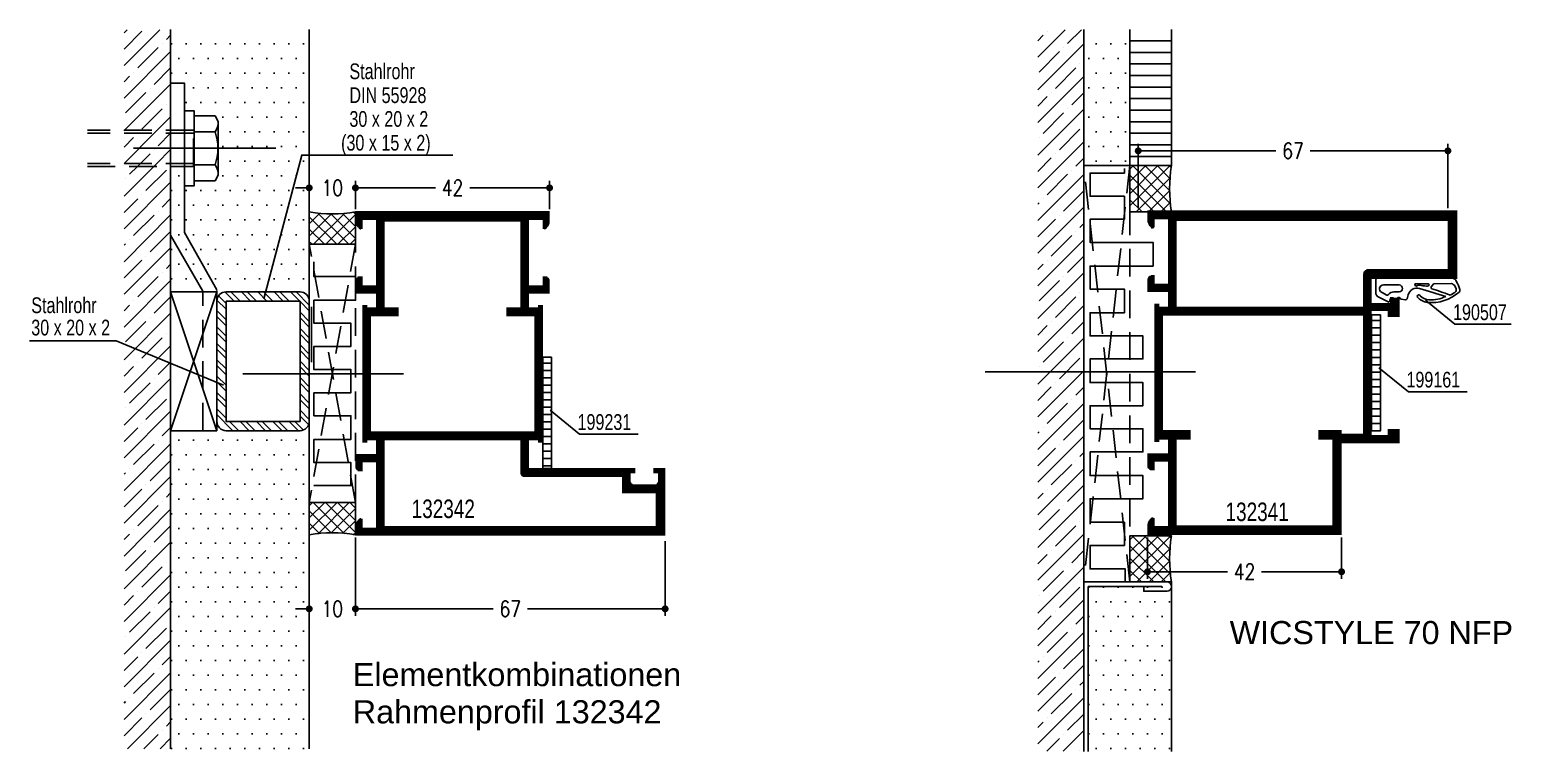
# Model space of a CAD drawing. Extents: x 14 to 197, y 20 to 259.
# Drawn here: x 22.8 to 183, y 180.7 to 258.7 of the extents above; entities that cross this region are included whole.
import ezdxf

# ---------------------------------------------------------------- set-up
doc = ezdxf.new("R2010")
doc.units = 0
doc.header["$LTSCALE"] = 6
for name, pattern in [('AUSGEZOGEN', [0]), ('CENTER', [50.8, 31.75, -6.35, 6.35, -6.35]), ('VERDECKT', [0.75, 0.5, -0.25])]:
    doc.linetypes.add(name, pattern=pattern)
doc.layers.get('0').update_dxf_attribs({"color": 4, "linetype": 'CONTINUOUS'})
doc.layers.get('Defpoints').update_dxf_attribs({"linetype": 'CONTINUOUS'})
for name, color, linetype in [('01TXT', 7, 'CONTINUOUS'), ('CENT_12', 40, 'CENTER'), ('CENT_25', 2, 'CENTER'), ('CONST18', 3, 'AUSGEZOGEN'), ('CONST25', 2, 'CONTINUOUS'), ('CONST35', 7, 'CONTINUOUS'), ('HIDE_25', 3, 'VERDECKT'), ('LLMASSE', 7, 'AUSGEZOGEN'), ('PNR', 7, 'CONTINUOUS'), ('PROFILE', 1, 'CONTINUOUS'), ('TEXT', 7, 'CONTINUOUS')]:
    doc.layers.add(name, color=color, linetype=linetype)
doc.styles.add('SIM80S00', font='simplex.shx', dxfattribs={"width": 0.8})
doc.styles.get("Standard").update_dxf_attribs({"font": 'simplex.shx', "width": 0.8})
doc.styles.add('SWISSCL', font='swisscl.ttf')
doc.styles.add('SWISSL', font='swissl.ttf')
doc.dimstyles.new('BEM_DOC_2', dxfattribs={"dimscale": 0.5, "dimtxt": 3.4, "dimasz": 1.5, "dimexe": 1.5, "dimexo": 0.6, "dimgap": 1.5, "dimtad": 0, "dimlfac": 2, "dimdsep": 46, "dimtxsty": 'SIM80S00', "dimblk": 'PUNKT', "dimcen": 0, "dimclrd": 3, "dimclre": 3, "dimclrt": 3, "dimadec": 0, "dimazin": 0, "dimtfac": 0.7, "dimtofl": 0, "dimtmove": 2, "dimatfit": 3, "dimldrblk": 'PUNKT', "dimfxl": 1, "dimtolj": 1, "dimarcsym": 0})
doc.dimstyles.new('DOK-1ZU1-PUNKT', dxfattribs={"dimscale": 0, "dimtxt": 3, "dimasz": 1.5, "dimexe": 1.5, "dimexo": 0.6, "dimgap": 1.5, "dimtad": 0, "dimdsep": 46, "dimtxsty": 'Standard', "dimblk": 'PUNKT', "dimblk1": 'PUNKT', "dimblk2": 'PUNKT', "dimcen": 0, "dimclrd": 2, "dimclre": 2, "dimclrt": 7, "dimadec": 0, "dimazin": 0, "dimtfac": 0.7, "dimtdec": 4, "dimtofl": 0, "dimtmove": 0, "dimatfit": 3, "dimldrblk": 'PUNKT', "dimfxl": 1, "dimtolj": 1, "dimtzin": 0, "dimarcsym": 0})
pattern_1 = [(0, (-228.6696, 0), (3e-17, 0.079375), [])]

# ---------------------------------------------------------------- blocks, each defined once
blk = doc.blocks.new('PUNKT')
at = {"color": 0, "linetype": 'CONTINUOUS'}
blk.add_line((-0.5, 0), (-1, 0), dxfattribs=at)
at = {"color": 0, "linetype": 'CONTINUOUS', "const_width": 0.5}
blk.add_lwpolyline([(-0.25, 0, 1), (0.25, 0, 1)], format="xyb", close=True, dxfattribs=at)
blk = doc.blocks.new('*D34')
at = {"layer": 'Defpoints', "color": 0, "transparency": 16777216}
for p in [(143.68, 204.1), (164.68, 204.1), (143.68, 200.1)]:
    blk.add_point(p, dxfattribs=at)
at = {"layer": 'LLMASSE', "color": 3, "lineweight": -2, "transparency": 16777216}
for p, q in [((143.68, 203.8), (143.68, 199.35)), ((164.68, 203.8), (164.68, 199.35)), ((144.43, 200.1), (152.33, 200.1)), ((163.93, 200.1), (156.03, 200.1))]:
    blk.add_line(p, q, dxfattribs=at)
at = {"layer": 'LLMASSE', "color": 3, "lineweight": -2, "transparency": 16777216, "xscale": 0.75, "yscale": 0.75, "zscale": 0.75, "rotation": 180}
blk.add_blockref('PUNKT', (143.68, 200.1), dxfattribs=at)
at = {"layer": 'LLMASSE', "color": 3, "lineweight": -2, "transparency": 16777216, "xscale": 0.75, "yscale": 0.75, "zscale": 0.75}
blk.add_blockref('PUNKT', (164.68, 200.1), dxfattribs=at)
at = {"layer": 'LLMASSE', "color": 3, "transparency": 16777216, "insert": (154.18, 200.1), "char_height": 1.7, "attachment_point": 5}
blk.add_mtext('\\A1;42', dxfattribs=at)
blk = doc.blocks.new('*D35')
at = {"layer": 'Defpoints', "color": 0, "transparency": 16777216}
for p in [(176.18, 245.6), (142.68, 239.1), (176.18, 239.1)]:
    blk.add_point(p, dxfattribs=at)
at = {"layer": 'LLMASSE', "color": 3, "lineweight": -2, "transparency": 16777216}
for p, q in [((142.68, 239.4), (142.68, 246.35)), ((143.43, 245.6), (157.58, 245.6)), ((175.43, 245.6), (161.28, 245.6)), ((176.18, 239.4), (176.18, 246.35))]:
    blk.add_line(p, q, dxfattribs=at)
at = {"layer": 'LLMASSE', "color": 3, "lineweight": -2, "transparency": 16777216, "xscale": 0.75, "yscale": 0.75, "zscale": 0.75, "rotation": 180}
blk.add_blockref('PUNKT', (142.68, 245.6), dxfattribs=at)
at = {"layer": 'LLMASSE', "color": 3, "lineweight": -2, "transparency": 16777216, "xscale": 0.75, "yscale": 0.75, "zscale": 0.75}
blk.add_blockref('PUNKT', (176.18, 245.6), dxfattribs=at)
at = {"layer": 'LLMASSE', "color": 3, "transparency": 16777216, "insert": (159.43, 245.6), "char_height": 1.7, "attachment_point": 5}
blk.add_mtext('\\A1;67', dxfattribs=at)
blk = doc.blocks.new('*D38')
at = {"layer": 'Defpoints', "color": 0, "transparency": 16777216}
for p in [(58, 204.1), (91.5, 203.69), (58, 196.09)]:
    blk.add_point(p, dxfattribs=at)
at = {"layer": 'LLMASSE', "color": 3, "lineweight": -2, "transparency": 16777216}
for p, q in [((58, 203.8), (58, 195.34)), ((91.5, 203.39), (91.5, 195.34)), ((58.75, 196.09), (72.9, 196.09)), ((90.75, 196.09), (76.61, 196.09))]:
    blk.add_line(p, q, dxfattribs=at)
at = {"layer": 'LLMASSE', "color": 3, "lineweight": -2, "transparency": 16777216, "xscale": 0.75, "yscale": 0.75, "zscale": 0.75, "rotation": 180}
blk.add_blockref('PUNKT', (58, 196.09), dxfattribs=at)
at = {"layer": 'LLMASSE', "color": 3, "lineweight": -2, "transparency": 16777216, "xscale": 0.75, "yscale": 0.75, "zscale": 0.75}
blk.add_blockref('PUNKT', (91.5, 196.09), dxfattribs=at)
at = {"layer": 'LLMASSE', "color": 3, "transparency": 16777216, "insert": (74.75, 196.09), "char_height": 1.7, "attachment_point": 5, "style": 'SIM80S00'}
blk.add_mtext('\\A1;67', dxfattribs=at)
blk = doc.blocks.new('*D39')
at = {"layer": 'Defpoints', "color": 0, "transparency": 16777216}
for p in [(58, 241.6), (58, 239), (79, 239)]:
    blk.add_point(p, dxfattribs=at)
at = {"layer": 'LLMASSE', "color": 3, "lineweight": -2, "transparency": 16777216}
for p, q in [((58, 239.3), (58, 242.35)), ((79, 239.3), (79, 242.35)), ((58.75, 241.6), (66.65, 241.6)), ((78.25, 241.6), (70.36, 241.6))]:
    blk.add_line(p, q, dxfattribs=at)
at = {"layer": 'LLMASSE', "color": 3, "lineweight": -2, "transparency": 16777216, "xscale": 0.75, "yscale": 0.75, "zscale": 0.75, "rotation": 180}
blk.add_blockref('PUNKT', (58, 241.6), dxfattribs=at)
at = {"layer": 'LLMASSE', "color": 3, "lineweight": -2, "transparency": 16777216, "xscale": 0.75, "yscale": 0.75, "zscale": 0.75}
blk.add_blockref('PUNKT', (79, 241.6), dxfattribs=at)
at = {"layer": 'LLMASSE', "color": 3, "transparency": 16777216, "insert": (68.5, 241.6), "char_height": 1.7, "attachment_point": 5, "style": 'SIM80S00'}
blk.add_mtext('\\A1;42', dxfattribs=at)
blk = doc.blocks.new('*D40')
at = {"layer": 'Defpoints', "color": 0, "transparency": 16777216}
for p in [(53, 196.09), (58, 196.19), (53, 194.39)]:
    blk.add_point(p, dxfattribs=at)
at = {"layer": 'LLMASSE', "color": 3, "lineweight": -2, "transparency": 16777216}
for p, q in [((52.25, 196.09), (51.5, 196.09)), ((53, 194.69), (53, 196.84)), ((58, 195.89), (58, 195.34)), ((58.75, 196.09), (59.5, 196.09))]:
    blk.add_line(p, q, dxfattribs=at)
at = {"layer": 'LLMASSE', "color": 3, "lineweight": -2, "transparency": 16777216, "xscale": 0.75, "yscale": 0.75, "zscale": 0.75}
blk.add_blockref('PUNKT', (53, 196.09), dxfattribs=at)
at = {"layer": 'LLMASSE', "color": 3, "lineweight": -2, "transparency": 16777216, "xscale": 0.75, "yscale": 0.75, "zscale": 0.75, "rotation": 180}
blk.add_blockref('PUNKT', (58, 196.09), dxfattribs=at)
at = {"layer": 'LLMASSE', "color": 3, "transparency": 16777216, "insert": (55.5, 196.09), "char_height": 1.7, "attachment_point": 5, "style": 'SIM80S00'}
blk.add_mtext('\\A1;10', dxfattribs=at)
blk = doc.blocks.new('*D41')
at = {"layer": 'Defpoints', "color": 0, "transparency": 16777216}
for p in [(53, 243.3), (53, 241.6), (58, 239)]:
    blk.add_point(p, dxfattribs=at)
at = {"layer": 'LLMASSE', "color": 3, "lineweight": -2, "transparency": 16777216}
for p, q in [((53, 243), (53, 240.85)), ((58, 239.3), (58, 242.35)), ((52.25, 241.6), (51.5, 241.6)), ((58.75, 241.6), (59.5, 241.6))]:
    blk.add_line(p, q, dxfattribs=at)
at = {"layer": 'LLMASSE', "color": 3, "lineweight": -2, "transparency": 16777216, "xscale": 0.75, "yscale": 0.75, "zscale": 0.75}
blk.add_blockref('PUNKT', (53, 241.6), dxfattribs=at)
at = {"layer": 'LLMASSE', "color": 3, "lineweight": -2, "transparency": 16777216, "xscale": 0.75, "yscale": 0.75, "zscale": 0.75, "rotation": 180}
blk.add_blockref('PUNKT', (58, 241.6), dxfattribs=at)
at = {"layer": 'LLMASSE', "color": 3, "transparency": 16777216, "insert": (55.5, 241.6), "char_height": 1.7, "attachment_point": 5, "style": 'SIM80S00'}
blk.add_mtext('\\A1;10', dxfattribs=at)
blk = doc.blocks.new('*X29')
for p, q in [((134.9, 190.58), (139.32, 195)), ((134.9, 191.91), (137.99, 195)), ((134.9, 193.24), (136.66, 195)), ((134.9, 194.56), (135.34, 195)), ((139.28, 190.85), (135.13, 195)), ((139.19, 192.26), (136.46, 195)), ((139.23, 193.55), (137.78, 195)), ((139.36, 194.75), (139.11, 195)), ((138.8, 190), (134.9, 193.9)), ((137.48, 190), (134.9, 192.58)), ((135.64, 190), (139.23, 193.59)), ((136.15, 190), (134.9, 191.25)), ((136.97, 190), (139.19, 192.23)), ((138.29, 190), (139.27, 190.98))]:
    blk.add_line(p, q)
blk = doc.blocks.new('*X28')
for p, q in [((134.9, 239.64), (139.26, 244)), ((134.9, 240.97), (137.93, 244)), ((134.9, 242.29), (136.61, 244)), ((134.9, 243.62), (135.28, 244)), ((139.27, 239.91), (135.19, 244)), ((139.19, 241.32), (136.51, 244)), ((139.23, 242.61), (137.84, 244)), ((139.37, 243.8), (139.16, 244)), ((138.86, 239), (134.9, 242.96)), ((135.59, 239), (139.23, 242.65)), ((137.53, 239), (134.9, 241.63)), ((136.91, 239), (139.19, 241.28)), ((136.21, 239), (134.9, 240.31)), ((138.24, 239), (139.26, 240.03))]:
    blk.add_line(p, q)
blk = doc.blocks.new('*X23')
for p, q in [((51.26, 109.6), (51.66, 110)), ((51.54, 107.22), (54.32, 110)), ((51.62, 104.65), (56.97, 110)), ((58.2, 103.55), (51.75, 110)), ((58.2, 106.2), (54.4, 110)), ((58.2, 108.85), (57.05, 110)), ((51.45, 101.83), (58.2, 108.58)), ((58.2, 100.9), (51.51, 107.59)), ((52.27, 100), (58.2, 105.93)), ((56.45, 100), (51.62, 104.83)), ((54.92, 100), (58.2, 103.28)), ((53.8, 100), (51.5, 102.3)), ((57.57, 100), (58.2, 100.63))]:
    blk.add_line(p, q)
blk = doc.blocks.new('*X22')
for p, q in [((29, 228.47), (28.01, 229.46)), ((29, 229.09), (28.18, 229.92)), ((29.89, 229.35), (28.89, 230.34)), ((30.51, 229.35), (29.51, 230.35)), ((31.65, 229.35), (30.65, 230.35)), ((32.28, 229.35), (31.28, 230.35)), ((33.42, 229.35), (32.42, 230.35)), ((34.05, 229.35), (33.05, 230.35)), ((35.19, 229.35), (34.19, 230.35)), ((35.82, 229.35), (34.82, 230.35)), ((36.96, 229.35), (35.96, 230.35)), ((38, 228.93), (36.58, 230.35)), ((38, 228.31), (37, 229.31)), ((29, 227.33), (28, 228.33)), ((29, 226.7), (28, 227.7)), ((38, 227.17), (37, 228.17)), ((29, 225.56), (28, 226.56)), ((38, 226.54), (37, 227.54)), ((38, 225.4), (37, 226.4)), ((29, 224.93), (28, 225.93)), ((29, 223.79), (28, 224.79)), ((38, 224.77), (37, 225.77)), ((38, 223.63), (37, 224.63)), ((29, 223.17), (28, 224.17)), ((29, 222.02), (28, 223.02)), ((38, 223), (37, 224)), ((38, 221.86), (37, 222.86)), ((29, 221.4), (28, 222.4)), ((29, 220.26), (28, 221.26)), ((38, 221.24), (37, 222.24)), ((29, 219.63), (28, 220.63)), ((38, 220.09), (37, 221.09)), ((38, 219.47), (37, 220.47)), ((29, 218.49), (28, 219.49)), ((29, 217.86), (28, 218.86)), ((38, 218.33), (37, 219.33)), ((38, 217.7), (37, 218.7)), ((29, 216.72), (28, 217.72)), ((29.74, 215.35), (28, 217.09)), ((38, 216.56), (37, 217.56)), ((37.94, 216), (37, 216.93)), ((28.41, 215.54), (28.19, 215.76)), ((30.37, 215.35), (29.37, 216.35)), ((31.51, 215.35), (30.51, 216.35)), ((32.14, 215.35), (31.14, 216.35)), ((33.28, 215.35), (32.28, 216.35)), ((33.91, 215.35), (32.91, 216.35)), ((35.05, 215.35), (34.05, 216.35)), ((35.67, 215.35), (34.67, 216.35)), ((36.82, 215.35), (35.82, 216.35)), ((37.37, 215.42), (36.44, 216.35))]:
    blk.add_line(p, q)
blk = doc.blocks.new('*X20')
for p, q in [((17.96, 254.84), (21.82, 258.7)), ((17.96, 258.37), (18.29, 258.7)), ((17.96, 256.61), (19.89, 258.54)), ((22.54, 257.65), (23, 258.11)), ((19.45, 254.56), (21.66, 256.77)), ((22.1, 257.21), (22.1, 257.21)), ((17.96, 251.3), (23, 256.35)), ((17.96, 253.07), (18.56, 253.67)), ((19, 254.12), (19, 254.12)), ((21.21, 252.79), (23, 254.58)), ((18.01, 247.82), (23, 252.81)), ((18.12, 249.7), (20.33, 251.91)), ((20.77, 252.35), (20.77, 252.35)), ((19.89, 247.93), (22.1, 250.14)), ((22.54, 250.58), (22.54, 250.58)), ((22.98, 251.02), (23, 251.04)), ((21.55, 247.82), (23, 249.27)), ((17.96, 247.77), (18.01, 247.82)), ((17.96, 246), (19, 247.05)), ((17.97, 244.25), (21.22, 247.5)), ((19.45, 247.49), (19.45, 247.49)), ((21.22, 247.5), (21.55, 247.82)), ((21.66, 246.16), (22.99, 247.5)), ((22.99, 247.5), (23, 247.51)), ((19.74, 244.25), (20.77, 245.28)), ((21.21, 245.72), (21.21, 245.72)), ((21.51, 244.25), (23, 245.74)), ((17.96, 244.23), (17.97, 244.25)), ((17.96, 240.7), (21.18, 243.92)), ((18.56, 243.07), (19.42, 243.92)), ((19.42, 243.92), (19.74, 244.25)), ((21.18, 243.92), (21.51, 244.25)), ((22.98, 243.95), (22.98, 243.95)), ((17.96, 237.16), (23, 242.2)), ((18.12, 242.63), (18.12, 242.63)), ((20.33, 241.3), (22.54, 243.51)), ((19.89, 240.86), (19.89, 240.86)), ((17.96, 238.93), (19.45, 240.42)), ((21.66, 239.09), (21.66, 239.09)), ((22.1, 239.53), (23, 240.44)), ((17.96, 233.62), (23, 238.67)), ((19, 236.44), (21.21, 238.65)), ((18.56, 236), (18.56, 236)), ((20.77, 234.67), (22.98, 236.88)), ((17.96, 235.39), (18.12, 235.55)), ((17.96, 230.09), (23, 235.13)), ((20.33, 234.23), (20.33, 234.23)), ((17.96, 231.86), (19.89, 233.79)), ((22.1, 232.46), (22.1, 232.46)), ((22.54, 232.9), (23, 233.36)), ((17.96, 226.55), (23, 231.6)), ((19.45, 229.81), (21.66, 232.02)), ((19, 229.37), (19, 229.37)), ((21.21, 228.04), (23, 229.83)), ((17.96, 228.32), (18.56, 228.93)), ((17.96, 223.02), (23, 228.06)), ((18.12, 224.95), (20.33, 227.16)), ((20.77, 227.6), (20.77, 227.6)), ((22.98, 226.27), (23, 226.29)), ((17.96, 219.48), (23, 224.53)), ((19.89, 223.18), (22.1, 225.39)), ((22.54, 225.83), (22.54, 225.83)), ((17.96, 221.25), (19, 222.3)), ((19.45, 222.74), (19.45, 222.74)), ((21.66, 221.41), (23, 222.76)), ((17.96, 215.95), (23, 220.99)), ((18.56, 218.32), (20.77, 220.53)), ((21.21, 220.97), (21.21, 220.97)), ((20.33, 216.55), (22.54, 218.76)), ((22.98, 219.2), (22.98, 219.2)), ((17.96, 212.41), (23, 217.45)), ((18.12, 217.88), (18.12, 217.88)), ((17.96, 214.18), (19.45, 215.67)), ((19.89, 216.11), (19.89, 216.11)), ((22.1, 214.78), (23, 215.69)), ((17.96, 208.88), (23, 213.92)), ((19, 211.69), (21.21, 213.9)), ((21.66, 214.34), (21.66, 214.34)), ((20.77, 209.92), (22.98, 212.13)), ((17.96, 210.64), (18.12, 210.81)), ((17.96, 205.34), (23, 210.38)), ((18.56, 211.25), (18.56, 211.25)), ((17.96, 207.11), (19.89, 209.04)), ((20.33, 209.48), (20.33, 209.48)), ((22.54, 208.15), (23, 208.62)), ((17.96, 201.8), (23, 206.85)), ((19.45, 205.06), (21.66, 207.27)), ((22.1, 207.71), (22.1, 207.71)), ((17.96, 203.57), (18.56, 204.18)), ((19, 204.62), (19, 204.62)), ((21.21, 203.29), (23, 205.08)), ((17.96, 198.27), (23, 203.31)), ((18.12, 200.2), (20.33, 202.41)), ((20.77, 202.85), (20.77, 202.85)), ((19.89, 198.43), (22.1, 200.64)), ((22.54, 201.08), (22.54, 201.08)), ((22.98, 201.53), (23, 201.54)), ((17.96, 194.73), (23, 199.78)), ((17.96, 196.5), (19, 197.55)), ((19.45, 197.99), (19.45, 197.99)), ((21.66, 196.66), (23, 198.01)), ((17.96, 191.2), (23, 196.24)), ((18.56, 193.57), (20.77, 195.78)), ((21.21, 196.22), (21.21, 196.22)), ((20.33, 191.8), (22.54, 194.01)), ((22.98, 194.45), (22.98, 194.45)), ((17.96, 187.66), (23, 192.71)), ((18.12, 193.13), (18.12, 193.13)), ((17.96, 189.43), (19.45, 190.92)), ((19.89, 191.36), (19.89, 191.36)), ((22.1, 190.03), (23, 190.94)), ((17.96, 184.13), (23, 189.17)), ((19, 186.94), (21.21, 189.15)), ((21.66, 189.59), (21.66, 189.59)), ((17.96, 185.89), (18.12, 186.06)), ((18.56, 186.5), (18.56, 186.5)), ((20.77, 185.17), (22.98, 187.38)), ((18.32, 180.95), (23, 185.63)), ((20.33, 184.73), (20.33, 184.73)), ((17.96, 182.36), (19.89, 184.29)), ((22.1, 182.96), (22.1, 182.96)), ((22.54, 183.41), (23, 183.87)), ((20.09, 180.95), (21.66, 182.52)), ((21.85, 180.95), (23, 182.1))]:
    blk.add_line(p, q)
blk = doc.blocks.new('*X19')
for p, q in [((134.9, 257.5), (139.4, 257.5)), ((134.9, 256.25), (139.4, 256.25)), ((134.9, 255), (139.4, 255)), ((134.9, 253.75), (139.4, 253.75)), ((134.9, 252.5), (139.4, 252.5)), ((134.9, 251.25), (139.4, 251.25)), ((134.9, 250), (139.4, 250)), ((134.9, 248.75), (139.4, 248.75)), ((134.9, 247.5), (139.4, 247.5)), ((134.9, 246.25), (139.4, 246.25)), ((134.9, 245), (139.4, 245))]:
    blk.add_line(p, q)
blk = doc.blocks.new('*X18')
for p, q in [((124.93, 255.74), (127.89, 258.7)), ((124.93, 257.51), (125.51, 258.09)), ((125.95, 258.54), (125.95, 258.54)), ((128.16, 257.21), (129.66, 258.7)), ((124.93, 252.21), (129.9, 257.18)), ((127.72, 256.77), (127.72, 256.77)), ((125.07, 254.12), (127.28, 256.33)), ((129.49, 255), (129.49, 255)), ((124.93, 248.67), (129.9, 253.64)), ((126.84, 252.35), (129.05, 254.56)), ((126.4, 251.91), (126.4, 251.91)), ((128.61, 250.58), (129.9, 251.88)), ((124.93, 250.44), (125.95, 251.46)), ((124.93, 245.14), (129.9, 250.11)), ((128.16, 250.14), (128.16, 250.14)), ((125.51, 247.49), (127.72, 249.7)), ((125.07, 247.05), (125.07, 247.05)), ((127.28, 245.72), (129.49, 247.93)), ((124.93, 241.6), (129.9, 246.57)), ((126.84, 245.28), (126.84, 245.28)), ((124.93, 243.37), (126.4, 244.84)), ((129.05, 243.95), (129.9, 244.8)), ((124.93, 238.07), (129.9, 243.04)), ((125.95, 240.86), (128.16, 243.07)), ((128.61, 243.51), (128.61, 243.51)), ((127.72, 239.09), (129.9, 241.27)), ((124.93, 239.83), (125.07, 239.97)), ((124.93, 234.53), (129.9, 239.5)), ((125.51, 240.42), (125.51, 240.42)), ((124.93, 236.3), (126.84, 238.21)), ((127.28, 238.65), (127.28, 238.65)), ((129.49, 237.32), (129.9, 237.73)), ((124.93, 231), (129.9, 235.97)), ((126.4, 234.23), (128.61, 236.44)), ((129.05, 236.88), (129.05, 236.88)), ((128.16, 232.46), (129.9, 234.2)), ((124.93, 232.76), (125.51, 233.35)), ((124.93, 227.46), (129.9, 232.43)), ((125.95, 233.79), (125.95, 233.79)), ((125.07, 229.37), (127.28, 231.58)), ((127.72, 232.02), (127.72, 232.02)), ((126.84, 227.6), (129.05, 229.81)), ((129.49, 230.25), (129.49, 230.25)), ((124.93, 223.92), (129.9, 228.89)), ((124.93, 225.69), (125.95, 226.72)), ((126.4, 227.16), (126.4, 227.16)), ((128.61, 225.83), (129.9, 227.13)), ((124.93, 220.39), (129.9, 225.36)), ((125.51, 222.74), (127.72, 224.95)), ((128.16, 225.39), (128.16, 225.39)), ((127.28, 220.97), (129.49, 223.18)), ((124.93, 216.85), (129.9, 221.82)), ((125.07, 222.3), (125.07, 222.3)), ((124.93, 218.62), (126.4, 220.09)), ((126.84, 220.53), (126.84, 220.53)), ((129.05, 219.2), (129.9, 220.06)), ((124.93, 213.32), (129.9, 218.29)), ((125.95, 216.11), (128.16, 218.32)), ((128.61, 218.76), (128.61, 218.76)), ((127.72, 214.34), (129.9, 216.52)), ((124.93, 215.09), (125.07, 215.23)), ((125.51, 215.67), (125.51, 215.67)), ((124.93, 209.78), (129.9, 214.75)), ((124.93, 211.55), (126.84, 213.46)), ((127.28, 213.9), (127.28, 213.9)), ((126.4, 209.48), (128.61, 211.69)), ((129.05, 212.13), (129.05, 212.13)), ((129.49, 212.57), (129.9, 212.99)), ((124.93, 206.25), (129.9, 211.22)), ((124.93, 208.01), (125.51, 208.6)), ((125.95, 209.04), (125.95, 209.04)), ((128.16, 207.71), (129.9, 209.45)), ((124.93, 202.71), (129.9, 207.68)), ((125.07, 204.62), (127.28, 206.83)), ((127.72, 207.27), (127.72, 207.27)), ((129.49, 205.5), (129.49, 205.5)), ((124.93, 199.18), (129.9, 204.15)), ((126.84, 202.85), (129.05, 205.06)), ((126.4, 202.41), (126.4, 202.41)), ((128.61, 201.08), (129.9, 202.38)), ((124.93, 200.94), (125.95, 201.97)), ((124.93, 195.64), (129.9, 200.61)), ((128.16, 200.64), (128.16, 200.64)), ((125.51, 197.99), (127.72, 200.2)), ((125.07, 197.55), (125.07, 197.55)), ((127.28, 196.22), (129.49, 198.43)), ((124.93, 192.1), (129.9, 197.08)), ((126.84, 195.78), (126.84, 195.78)), ((124.93, 193.87), (126.4, 195.34)), ((128.61, 194.01), (128.61, 194.01)), ((129.05, 194.45), (129.9, 195.31)), ((124.93, 188.57), (129.9, 193.54)), ((125.95, 191.36), (128.16, 193.57)), ((125.51, 190.92), (125.51, 190.92)), ((127.72, 189.59), (129.9, 191.77)), ((124.93, 190.34), (125.07, 190.48)), ((124.93, 185.03), (129.9, 190)), ((127.28, 189.15), (127.28, 189.15)), ((124.93, 186.8), (126.84, 188.71)), ((129.49, 187.83), (129.9, 188.24)), ((124.93, 181.5), (129.9, 186.47)), ((126.4, 184.73), (128.61, 186.94)), ((129.05, 187.38), (129.05, 187.38)), ((128.16, 182.96), (129.9, 184.7)), ((124.93, 183.27), (125.51, 183.85)), ((125.95, 184.29), (125.95, 184.29)), ((127.67, 180.7), (129.9, 182.93)), ((125.9, 180.7), (127.28, 182.08)), ((127.72, 182.52), (127.72, 182.52)), ((129.49, 180.75), (129.49, 180.75))]:
    blk.add_line(p, q)

msp = doc.modelspace()

# ---------------------------------------------------------------- hatches: boundary and pattern name
at = {"layer": 'CONST35'}
h = msp.add_hatch(dxfattribs=at)
h.set_pattern_fill('DOTS', color=256, style=0)
h.paths.add_polyline_path([(53.0044, 258.7025), (38.0044, 258.7025), (38.0044, 252.9233), (39.5044, 252.9233), (39.5044, 249.9358), (40.5444, 249.9358), (40.5444, 249.3833), (42.8055, 249.3833), (43.1545, 248.7788, -0.02324419), (43.1545, 248.6197), (43.1545, 243.1269, -0.02324419), (43.1545, 242.9678), (42.8055, 242.3633), (40.5444, 242.3633), (40.5444, 241.8108), (39.5044, 241.8108), (39.5044, 243.9233), (38.0044, 243.9233), (38.0044, 230.35), (43.0044, 230.35), (43.0044, 229.35, -0.41421356), (44.0044, 230.35), (47.2541, 230.35), (51.2044, 250.1429), (53.0044, 250.1429)])
h = msp.add_hatch(dxfattribs=at)
h.set_pattern_fill('DOTS', color=256, style=0)
h.paths.add_polyline_path([(141.7788, 258.7025), (136.7788, 258.7025), (136.7788, 244), (141.7788, 244)])
h = msp.add_hatch(dxfattribs=at)
h.set_pattern_fill('DOTS', color=256, style=0)
h.paths.add_polyline_path([(53.0044, 239), (53.0044, 250.1429), (51.2044, 250.1429), (47.2541, 230.35), (52.0044, 230.35, -0.41421356), (53.0044, 229.35), (53.0044, 235.5)])
h = msp.add_hatch(dxfattribs=at)
h.set_pattern_fill('ANSI31', color=256, scale=0.025, angle=315, style=0)
h.set_pattern_definition(pattern_1)
edge = h.paths.add_edge_path()
edge.add_line((58.0044, 204), (58.0044, 204.948))
edge.add_arc((59.0044, 204.948), 1, 135, 180, ccw=False)
edge.add_line((58.2973, 205.6551), (58.4983, 205.8561))
edge.add_line((58.4983, 205.8561), (58.7544, 205.75))
edge.add_line((58.7544, 205.75), (58.7544, 204.85))
edge.add_line((58.7544, 204.85), (60.2544, 204.85))
edge.add_line((60.2544, 204.85), (60.2544, 211.95))
edge.add_line((60.2544, 211.95), (58.7544, 211.95))
edge.add_line((58.7544, 211.95), (58.7544, 211))
edge.add_line((58.7544, 211), (58.5044, 211))
edge.add_arc((58.5044, 211.5), 0.5, 180, 270, ccw=False)
edge.add_line((58.0044, 211.5), (58.0044, 212.75))
edge.add_line((58.0044, 212.75), (60.2544, 212.75))
edge.add_line((60.2544, 212.75), (60.2544, 214.35))
edge.add_line((60.2544, 214.35), (59.2544, 214.35))
edge.add_line((59.2544, 214.35), (59.2544, 214.1))
edge.add_line((59.2544, 214.1), (58.7544, 214.1))
edge.add_line((58.7544, 214.1), (58.7544, 228.9))
edge.add_line((58.7544, 228.9), (59.2544, 228.9))
edge.add_line((59.2544, 228.9), (59.2544, 228.65))
edge.add_line((59.2544, 228.65), (60.2544, 228.65))
edge.add_line((60.2544, 228.65), (60.2544, 230.25))
edge.add_line((60.2544, 230.25), (58.0044, 230.25))
edge.add_line((58.0044, 230.25), (58.0044, 231.5))
edge.add_arc((58.5044, 231.5), 0.5, 90, 180, ccw=False)
edge.add_line((58.5044, 232), (58.7544, 232))
edge.add_line((58.7544, 232), (58.7544, 231.05))
edge.add_line((58.7544, 231.05), (60.2544, 231.05))
edge.add_line((60.2544, 231.05), (60.2544, 238.15))
edge.add_line((60.2544, 238.15), (58.7544, 238.15))
edge.add_line((58.7544, 238.15), (58.7544, 237.25))
edge.add_line((58.7544, 237.25), (58.4983, 237.144))
edge.add_line((58.4983, 237.144), (58.2973, 237.345))
edge.add_arc((59.0044, 238.0521), 1, 180, 225, ccw=False)
edge.add_line((58.0044, 238.0521), (58.0044, 239))
edge.add_line((58.0044, 239), (79.0044, 239))
edge.add_line((79.0044, 239), (79.0044, 238.0521))
edge.add_arc((78.0044, 238.0521), 1, -45, 0, ccw=False)
edge.add_line((78.7115, 237.345), (78.5104, 237.144))
edge.add_line((78.5104, 237.144), (78.2544, 237.25))
edge.add_line((78.2544, 237.25), (78.2544, 238.15))
edge.add_line((78.2544, 238.15), (76.7544, 238.15))
edge.add_line((76.7544, 238.15), (76.7544, 231.05))
edge.add_line((76.7544, 231.05), (78.2544, 231.05))
edge.add_line((78.2544, 231.05), (78.2544, 232))
edge.add_line((78.2544, 232), (78.5044, 232))
edge.add_arc((78.5044, 231.5), 0.5, 0, 90, ccw=False)
edge.add_line((79.0044, 231.5), (79.0044, 230.25))
edge.add_line((79.0044, 230.25), (76.7544, 230.25))
edge.add_line((76.7544, 230.25), (76.7544, 228.65))
edge.add_line((76.7544, 228.65), (77.7544, 228.65))
edge.add_line((77.7544, 228.65), (77.7544, 228.9))
edge.add_line((77.7544, 228.9), (78.2544, 228.9))
edge.add_line((78.2544, 228.9), (78.2544, 214.1))
edge.add_line((78.2544, 214.1), (77.7544, 214.1))
edge.add_line((77.7544, 214.1), (77.7544, 214.35))
edge.add_line((77.7544, 214.35), (76.7544, 214.35))
edge.add_line((76.7544, 214.35), (76.7544, 211.25))
edge.add_line((76.7544, 211.25), (88.2544, 211.25))
edge.add_line((88.2544, 211.25), (88.2544, 210.75))
edge.add_line((88.2544, 210.75), (87.7544, 210.75))
edge.add_line((87.7544, 210.75), (87.7544, 209.9))
edge.add_arc((88.1544, 209.9), 0.4, 180.000008, 269.999992)
edge.add_line((88.1544, 209.5), (90.3544, 209.5))
edge.add_arc((90.3544, 209.9), 0.4, 269.999999, 360.000001)
edge.add_line((90.7544, 209.9), (90.7544, 210.75))
edge.add_line((90.7544, 210.75), (90.2544, 210.75))
edge.add_line((90.2544, 210.75), (90.2544, 211.25))
edge.add_line((90.2544, 211.25), (91.5044, 211.25))
edge.add_line((91.5044, 211.25), (91.5044, 204))
edge.add_line((91.5044, 204), (58.0044, 204))
edge = h.paths.add_edge_path(flags=16)
edge.add_line((61.1544, 205), (61.1544, 214.35))
edge.add_line((61.1544, 214.35), (75.8544, 214.35))
edge.add_line((75.8544, 214.35), (75.8544, 210.85))
edge.add_arc((76.3544, 210.85), 0.5, 180, 270)
edge.add_line((76.3544, 210.35), (86.8544, 210.35))
edge.add_line((86.8544, 210.35), (86.8544, 208.6))
edge.add_line((86.8544, 208.6), (90.5044, 208.6))
edge.add_line((90.5044, 208.6), (90.5044, 205))
edge.add_line((90.5044, 205), (61.1544, 205))
h.paths.add_polyline_path([(59.6544, 215.25), (59.6544, 227.75), (62.6544, 227.75), (62.6544, 228.6501), (61.1544, 228.6501), (61.1544, 238), (75.8544, 238), (75.8544, 228.65), (74.3544, 228.65), (74.3544, 227.75), (77.3544, 227.75), (77.3544, 215.25)], flags=16)
h = msp.add_hatch(dxfattribs=at)
h.set_pattern_fill('ANSI31', color=256, scale=0.025, angle=315, style=0)
h.set_pattern_definition(pattern_1)
edge = h.paths.add_edge_path()
edge.add_line((143.6788, 204.1), (143.6788, 205.0479))
edge.add_arc((144.6788, 205.0479), 1, 135, 180, ccw=False)
edge.add_line((143.9717, 205.755), (144.1727, 205.9561))
edge.add_line((144.1727, 205.9561), (144.4288, 205.85))
edge.add_line((144.4288, 205.85), (144.4288, 204.95))
edge.add_line((144.4288, 204.95), (145.9288, 204.95))
edge.add_line((145.9288, 204.95), (145.9288, 212.05))
edge.add_line((145.9288, 212.05), (144.4288, 212.05))
edge.add_line((144.4288, 212.05), (144.4288, 211.1))
edge.add_line((144.4288, 211.1), (144.1788, 211.1))
edge.add_arc((144.1788, 211.6), 0.5, 180, 270, ccw=False)
edge.add_line((143.6788, 211.6), (143.6788, 212.85))
edge.add_line((143.6788, 212.85), (145.9288, 212.85))
edge.add_line((145.9288, 212.85), (145.9288, 214.45))
edge.add_line((145.9288, 214.45), (144.9288, 214.45))
edge.add_line((144.9288, 214.45), (144.9288, 214.2))
edge.add_line((144.9288, 214.2), (144.4288, 214.2))
edge.add_line((144.4288, 214.2), (144.4288, 229))
edge.add_line((144.4288, 229), (144.9288, 229))
edge.add_line((144.9288, 229), (144.9288, 228.75))
edge.add_line((144.9288, 228.75), (145.9288, 228.75))
edge.add_line((145.9288, 228.75), (145.9288, 230.35))
edge.add_line((145.9288, 230.35), (143.6788, 230.35))
edge.add_line((143.6788, 230.35), (143.6788, 231.6))
edge.add_arc((144.1788, 231.6), 0.5, 90, 180, ccw=False)
edge.add_line((144.1788, 232.1), (144.4288, 232.1))
edge.add_line((144.4288, 232.1), (144.4288, 231.15))
edge.add_line((144.4288, 231.15), (145.9288, 231.15))
edge.add_line((145.9288, 231.15), (145.9288, 238.25))
edge.add_line((145.9288, 238.25), (144.4288, 238.25))
edge.add_line((144.4288, 238.25), (144.4288, 237.35))
edge.add_line((144.4288, 237.35), (144.1727, 237.2439))
edge.add_line((144.1727, 237.2439), (143.9717, 237.445))
edge.add_arc((144.6788, 238.1521), 1, 180, 225, ccw=False)
edge.add_line((143.6788, 238.1521), (143.6788, 239.1))
edge.add_line((143.6788, 239.1), (177.1788, 239.1))
edge.add_line((177.1788, 239.1), (177.1788, 231.85))
edge.add_line((177.1788, 231.85), (167.9287, 231.85))
edge.add_line((167.9287, 231.85), (167.9287, 229.15))
edge.add_line((167.9287, 229.15), (169.9287, 229.15))
edge.add_line((169.9287, 229.15), (169.9287, 229.7788))
edge.add_line((169.9287, 229.7788), (170.9287, 229.6024))
edge.add_line((170.9287, 229.6024), (170.9287, 227.7))
edge.add_line((170.9287, 227.7), (169.6787, 227.7))
edge.add_line((169.6787, 227.7), (169.6787, 228.35))
edge.add_line((169.6787, 228.35), (167.9287, 228.35))
edge.add_line((167.9287, 228.35), (167.9287, 214.85))
edge.add_line((167.9287, 214.85), (169.6787, 214.85))
edge.add_line((169.6787, 214.85), (169.6787, 215.5))
edge.add_line((169.6787, 215.5), (170.9287, 215.5))
edge.add_line((170.9287, 215.5), (170.9287, 214))
edge.add_line((170.9287, 214), (164.6788, 214))
edge.add_line((164.6788, 214), (164.6788, 204.1))
edge.add_line((164.6788, 204.1), (143.6788, 204.1))
edge = h.paths.add_edge_path(flags=16)
edge.add_line((146.8288, 238.1), (146.8288, 228.75))
edge.add_line((146.8288, 228.75), (167.0288, 228.75))
edge.add_line((167.0288, 228.75), (167.0288, 232.25))
edge.add_arc((167.5288, 232.25), 0.5, 90, 180, ccw=False)
edge.add_line((167.5288, 232.75), (176.1788, 232.75))
edge.add_line((176.1788, 232.75), (176.1788, 238.1))
edge.add_line((176.1788, 238.1), (146.8288, 238.1))
h.paths.add_polyline_path([(163.6788, 205.1), (163.6788, 214.45), (162.1788, 214.45), (162.1788, 215.35), (164.6788, 215.35), (164.6788, 215), (167.0288, 215), (167.0288, 227.85), (145.3288, 227.85), (145.3288, 215.35), (148.3288, 215.35), (148.3288, 214.45), (146.8288, 214.45), (146.8288, 205.1)], flags=16)
h = msp.add_hatch(dxfattribs=at)
h.set_pattern_fill('DOTS', color=256, style=0)
h.paths.add_polyline_path([(53.0044, 216.35, -0.41421356), (52.0044, 215.35), (44.0044, 215.35, -0.41421356), (43.0044, 216.35), (43.0044, 215.35), (41.5044, 215.35), (38.0044, 215.35), (38.0044, 180.9525), (53.0044, 180.9525)])
h = msp.add_hatch(dxfattribs=at)
h.set_pattern_fill('DOTS', color=256, style=0)
h.paths.add_polyline_path([(137.2788, 198.5), (146.2788, 198.5), (146.2788, 180.6852), (137.2788, 180.6852)])

# ---------------------------------------------------------------- linework, layer by layer
at = {"layer": 'CENT_12'}
for p, q in [((63.1889, 221.5), (45.8044, 221.5)), ((148.8632, 221.7), (126.1237, 221.7))]:
    msp.add_line(p, q, dxfattribs=at)
at = {"layer": 'CENT_25'}
msp.add_lwpolyline([(49.4014, 245.8733), (34.0044, 245.8733)], dxfattribs=at)
at = {"layer": 'CONST18', "linetype": 'CONTINUOUS'}
for p, q in [((167.9287, 227.248), (168.8787, 227.248)), ((167.9287, 226.4542), (168.8787, 226.4542)), ((167.9287, 225.6605), (168.8787, 225.6605)), ((167.9287, 224.8667), (168.8787, 224.8667)), ((167.9287, 224.073), (168.8787, 224.073)), ((167.9287, 223.2792), (168.8787, 223.2792)), ((78.2544, 222.6648), (79.2044, 222.6648)), ((78.2544, 221.871), (79.2044, 221.871)), ((167.9287, 222.4855), (168.8787, 222.4855)), ((167.9287, 221.6917), (168.8787, 221.6917)), ((78.2544, 221.0773), (79.2044, 221.0773)), ((78.2544, 220.2835), (79.2044, 220.2835)), ((167.9287, 220.898), (168.8787, 220.898)), ((167.9287, 220.1042), (168.8787, 220.1042)), ((78.2544, 219.4898), (79.2044, 219.4898)), ((78.2544, 218.696), (79.2044, 218.696)), ((167.9287, 219.3105), (168.8787, 219.3105)), ((167.9287, 218.5167), (168.8787, 218.5167)), ((78.2544, 217.9023), (79.2044, 217.9023)), ((78.2544, 217.1085), (79.2044, 217.1085)), ((167.9287, 217.723), (168.8787, 217.723)), ((167.9287, 216.9292), (168.8787, 216.9292)), ((78.2544, 216.3148), (79.2044, 216.3148)), ((78.2544, 215.521), (79.2044, 215.521)), ((167.9287, 216.1355), (168.8787, 216.1355)), ((78.2544, 214.7273), (79.2044, 214.7273)), ((78.2544, 213.9335), (79.2044, 213.9335)), ((78.2544, 213.1398), (79.2044, 213.1398)), ((78.2544, 212.346), (79.2044, 212.346)), ((78.2544, 211.5523), (79.2044, 211.5523))]:
    msp.add_line(p, q, dxfattribs=at)
at = {"layer": 'CONST18', "linetype": 'CONTINUOUS', "extrusion": (0, 0, -1)}
for points in [[(-175.968, 229.8655, 0.131411), (-174.1319, 229.4913, 0.165945), (-173.1806, 229.9286, -1.141701), (-172.8799, 229.7841, -0.165632), (-173.9429, 229.2194, -0.206034), (-177.3864, 230.3093, -0.265529), (-177.465, 230.6009, -0.04887), (-177.12, 231.4503, -0.313051), (-176.5955, 231.85), (-168.6287, 231.85, -0.414214), (-168.3787, 231.6), (-168.3787, 230.2707, -0.277325), (-168.644, 229.8292), (-169.7113, 229.2617, -0.482343), (-169.8548, 229.3241), (-169.9287, 229.6), (-170.5385, 229.6, -0.131652), (-170.6135, 229.6201), (-170.8037, 229.7299, 0.435165), (-171.0136, 229.6656, -0.240393), (-171.1225, 229.5835), (-171.5934, 229.5004, -0.388879), (-171.7643, 229.6093), (-171.8771, 230.0303, 0.416449), (-173.1036, 230.7216, -0.005287), (-175.968, 229.8655)], [(-169.0001, 230.3144), (-169.5583, 230.0176, -0.365602), (-169.7475, 230.0583, 0.232386), (-170.3411, 230.35), (-170.9037, 230.35, -1), (-170.9037, 231.1), (-169.196, 231.1, -0.781286), (-169.0001, 230.3144)], [(-172.923, 231.063, 0.202871), (-173.1006, 231.0979, -0.056075), (-173.8546, 230.9785, -0.081679), (-174.0468, 230.9989), (-174.1341, 231.0484, -0.61297), (-174.0091, 231.2356), (-172.6416, 231.2279, -1.059119), (-172.923, 231.063)], [(-177.089, 230.6055, -0.090803), (-177.059, 230.6708), (-176.8784, 231.0664, -0.076858), (-176.5808, 231.2499), (-174.7019, 231.2394, -0.267949), (-174.5724, 231.1637), (-174.3685, 230.9052, -0.465297), (-174.4479, 230.6898, 0.015276), (-176.3583, 230.0203, -0.267464), (-176.5094, 230.0357, -0.035362), (-177.0512, 230.387, -0.14104), (-177.089, 230.6055)]]:
    msp.add_lwpolyline(points, format="xyb", close=True, dxfattribs=at)
for points in [[(-167.9287, 227.8667), (-167.9287, 215.3333), (-168.8787, 215.3333), (-168.8787, 227.8667)], [(-78.2544, 223.2835), (-78.2544, 211.25), (-79.2044, 211.25), (-79.2044, 223.2835)]]:
    msp.add_lwpolyline(points, close=True, dxfattribs=at)
at = {"layer": 'CONST25'}
for points in [[(38.0044, 180.9525), (38.0044, 258.7025)], [(53.0044, 180.9525), (53.0044, 258.7025)], [(136.7788, 244), (141.7788, 244), (141.7788, 258.7025)], [(136.7788, 258.7025), (136.7788, 180.7)], [(146.2788, 244), (146.2788, 258.7025)], [(43.0044, 230.5648), (39.5044, 236.7761), (39.5044, 252.9233), (38.0044, 252.9233), (38.0044, 236.4855), (41.5044, 230.4233)], [(40.5444, 247.6608), (42.8055, 247.6608)], [(40.5444, 244.0858), (42.8055, 244.0858)], [(146.2788, 198.9852), (146.2788, 180.6852)]]:
    msp.add_lwpolyline(points, dxfattribs=at)
for points in [[(39.5044, 241.8108), (40.5444, 241.8108), (40.5444, 249.9358), (39.5044, 249.9358)], [(40.5444, 249.3833), (42.8055, 249.3833), (43.1545, 248.7788), (43.1545, 242.9678), (42.8055, 242.3633), (40.5444, 242.3633)], [(52.0044, 216.35), (52.0044, 229.35), (44.0044, 229.35), (44.0044, 216.35)]]:
    msp.add_lwpolyline(points, close=True, dxfattribs=at)
msp.add_lwpolyline([(52.0044, 215.35, 0.41421356), (53.0044, 216.35), (53.0044, 229.35, 0.41421356), (52.0044, 230.35), (44.0044, 230.35, 0.41421356), (43.0044, 229.35), (43.0044, 216.35, 0.41421356), (44.0044, 215.35)], format="xyb", close=True, dxfattribs=at)
for centre, radius, start, end in [((41.4441, 248.6992), 1.7122, 322.663108, 2.663108), ((37.8944, 245.8733), 5.2263, 340, 20), ((41.4441, 243.0474), 1.7122, 357.336892, 37.336892)]:
    msp.add_arc(centre, radius, start, end, dxfattribs=at)
at = {"layer": 'CONST35'}
msp.add_line((53.2544, 222.7441), (53.2544, 228.7441), dxfattribs=at)
for points in [[(141.1788, 243.7), (141.1788, 243.2), (137.4788, 243.2), (137.4788, 240.7), (141.1788, 240.7), (141.1788, 238.2), (137.4788, 238.2), (137.4788, 235.7), (144.2788, 235.7), (144.2788, 233.15), (137.4788, 233.15), (137.4788, 230.65), (141.1788, 230.65), (141.1788, 228.1), (137.4788, 228.1), (137.4788, 225.6), (143.1788, 225.6), (143.1788, 223.1), (137.4788, 223.1), (137.4788, 220.55), (143.1788, 220.55), (143.1788, 218.05), (137.4788, 218.05), (137.4788, 215.55), (143.1788, 215.55), (143.1788, 213.05), (137.4788, 213.05), (137.4788, 210.5), (143.1788, 210.5), (143.1788, 208), (137.4788, 208), (137.4788, 205.45), (141.1788, 205.45), (141.1788, 202.95), (137.4788, 202.95), (137.4788, 200.4), (141.2788, 200.4), (141.2788, 199), (141.2788, 199)], [(53.5044, 233.6086), (53.5044, 232.0086), (58.0044, 232.0086), (58.0044, 229.4586), (53.5044, 229.4586), (53.5044, 226.9586), (57.5044, 226.9586), (57.5044, 224.4586), (53.5044, 224.4586), (53.5044, 221.9586), (57.5044, 221.9586), (57.5044, 219.4586), (53.5044, 219.4586), (53.5044, 216.9586), (57.5044, 216.9586), (57.5044, 214.4086), (53.5044, 214.4086), (53.5044, 211.9086), (57.5044, 211.9086), (57.5044, 209.4086), (53.5044, 209.4086), (53.5044, 209.4086), (53.5044, 209.4086), (53.5044, 209.4086), (53.5044, 209.4086)], [(43.0044, 215.35), (38.0044, 230.35)], [(38.0044, 215.35), (43.0044, 230.35)], [(173.7619, 229.443), (176.9438, 226.8526), (183.0142, 226.8526)], [(43.7066, 220.2762), (32.0996, 225.0697), (22.7511, 225.0697)], [(168.721, 222.1574), (171.9028, 219.567), (178.2685, 219.567)], [(79.0467, 217.5742), (82.2285, 214.9838), (88.5941, 214.9838)], [(137.2788, 180.6852), (137.2788, 198.5), (145.2288, 198.5)]]:
    msp.add_lwpolyline(points, dxfattribs=at)
for points in [[(141.7788, 244), (146.2788, 244, 0.08392022), (146.2788, 239), (141.7788, 239)], [(53.0044, 235.5), (53.0044, 239, 0.08392022), (58.0044, 239), (58.0044, 235.5)], [(53.0044, 207.6), (53.0044, 204.1, -0.08392022), (58.0044, 204.1), (58.0044, 207.6)], [(141.7788, 199), (146.2788, 199, -0.08392022), (146.2788, 204), (141.7788, 204)]]:
    msp.add_lwpolyline(points, format="xyb", close=True, dxfattribs=at)
msp.add_lwpolyline([(43.0044, 215.35), (43.0044, 230.35), (38.0044, 230.35), (38.0044, 215.35)], close=True, dxfattribs=at)
msp.add_lwpolyline([(143.2788, 198.5), (143.2788, 198), (145.7788, 198, 1), (145.7788, 199), (136.7788, 199), (136.7788, 180.6852)], format="xyb", dxfattribs=at)
at = {"layer": 'HIDE_25'}
for points in [[(40.4794, 247.8233), (29.0044, 247.8233)], [(29.0044, 243.9233), (40.4794, 243.9233), (40.4794, 247.8233)], [(40.4794, 247.4983), (29.0044, 247.4983)], [(40.4794, 244.2483), (29.0044, 244.2483)], [(141.7788, 199), (136.7788, 199), (136.7788, 244), (141.7788, 244), (141.7788, 199), (136.7788, 244), (141.7788, 244), (136.7788, 199)], [(58.0044, 235.5), (53.0044, 235.5), (53.0044, 207.6), (58.0044, 207.6), (58.0044, 235.5), (53.0044, 207.6), (58.0044, 207.6), (53.0044, 235.5)], [(43.0044, 230.4915), (43.0044, 215.35), (41.5044, 215.35), (41.5044, 230.35)]]:
    msp.add_lwpolyline(points, dxfattribs=at)
at = {"layer": 'PNR', "color": 3}
msp.add_lwpolyline([(48.0928, 229.6), (52.1928, 245.1429), (68.5318, 245.1429)], dxfattribs=at)
at = {"layer": 'PROFILE', "linetype": 'CONTINUOUS'}
msp.add_line((146.4288, 237.9993), (146.5294, 238.1), dxfattribs=at)

# ---------------------------------------------------------------- block references
at = {"layer": 'CONST18'}
for name, p in [('*X28', (6.8788, 0)), ('*X29', (6.8788, 9))]:
    msp.add_blockref(name, p, dxfattribs=at)
at = {"layer": 'CONST18', "yscale": 0.5, "zscale": 0.5, "rotation": 270}
for p, xscale in [((3.0044, 264.6), 0.5), ((3.0044, 178.453), -0.5)]:
    msp.add_blockref('*X23', p, dxfattribs=dict(at, xscale=xscale))
at = {"layer": 'CONST35'}
for name, p in [('*X20', (15.0044, 0)), ('*X18', (6.8788, 0)), ('*X19', (6.8788, 0)), ('*X22', (15.0044, 0))]:
    msp.add_blockref(name, p, dxfattribs=at)

# ---------------------------------------------------------------- texts
at = {"layer": '01TXT', "color": 1}
for s, height, style, p in [('Stahlrohr ', 1.7, 'SWISSCL', (57.345, 253.3513)), ('DIN 55928', 1.7, 'SWISSCL', (57.345, 250.7714)), ('30 x 20 x 2 ', 1.7, 'SWISSCL', (57.345, 248.2)), ('(30 x 15 x 2) ', 1.7, 'SWISSCL', (56.445, 245.6286)), ('132342', 2, 'SWISSCL', (64.0782, 205.9062)), ('132341', 2, 'SWISSCL', (152.1239, 205.5817)), ('WICSTYLE 70 NFP', 2.5, 'SWISSL', (152.5707, 192.2745)), ('Elementkombinationen', 2.5, 'SWISSL', (57.7151, 187.7326)), ('Rahmenprofil 132342 ', 2.5, 'SWISSL', (57.7151, 183.7076))]:
    msp.add_text(s, height=height, dxfattribs=dict(at, style=style)).set_placement(p)
at = {"layer": 'TEXT', "color": 1, "linetype": 'Continuous', "style": 'SWISSCL'}
for s, p in [('Stahlrohr ', (22.9279, 228.0612)), ('190507', (176.7378, 227.3055)), ('30 x 20 x 2 ', (22.9279, 225.648)), ('199161', (171.6969, 220.0199)), ('199231', (82.0225, 215.4367))]:
    msp.add_text(s, height=1.7, dxfattribs=at).set_placement(p)

# ---------------------------------------------------------------- dimensions: what is measured, and where the dimension line sits
at = {"layer": 'LLMASSE'}
for base, p1, p2, picture, middle in [((176.1788, 245.5991), (142.6788, 239.1), (176.1788, 239.1), '*D35', (159.4288, 245.5991)), ((143.6788, 200.1), (164.6788, 204.1), (143.6788, 204.1), '*D34', (154.1788, 200.1))]:
    dim = msp.add_linear_dim(base=base, p1=p1, p2=p2, dimstyle='DOK-1ZU1-PUNKT', override={"dimscale": 0.5, "dimtxt": 3.4, "dimlfac": 2, "dimclrd": 3, "dimclre": 3, "dimclrt": 3}, dxfattribs=at)
    dim.commit()
    dim.dimension.update_dxf_attribs({"geometry": picture, "text_midpoint": middle})
at = {"layer": 'LLMASSE', "color": 3}
for base, p1, p2, picture, middle in [((53.0044, 241.6), (58.0044, 239), (53.0044, 243.3), '*D41', (55.5044, 241.6)), ((58.0044, 241.6), (79.0044, 239), (58.0044, 239), '*D39', (68.5044, 241.6)), ((58.0044, 196.0947), (91.5044, 203.6947), (58.0044, 204.1), '*D38', (74.7544, 196.0947)), ((53.0044, 196.0947), (58.0044, 196.1947), (53.0044, 194.3947), '*D40', (55.5044, 196.0947))]:
    dim = msp.add_linear_dim(base=base, p1=p1, p2=p2, dimstyle='BEM_DOC_2', dxfattribs=at)
    dim.commit()
    dim.dimension.update_dxf_attribs({"geometry": picture, "text_midpoint": middle})

doc.saveas('drawing.dxf')
